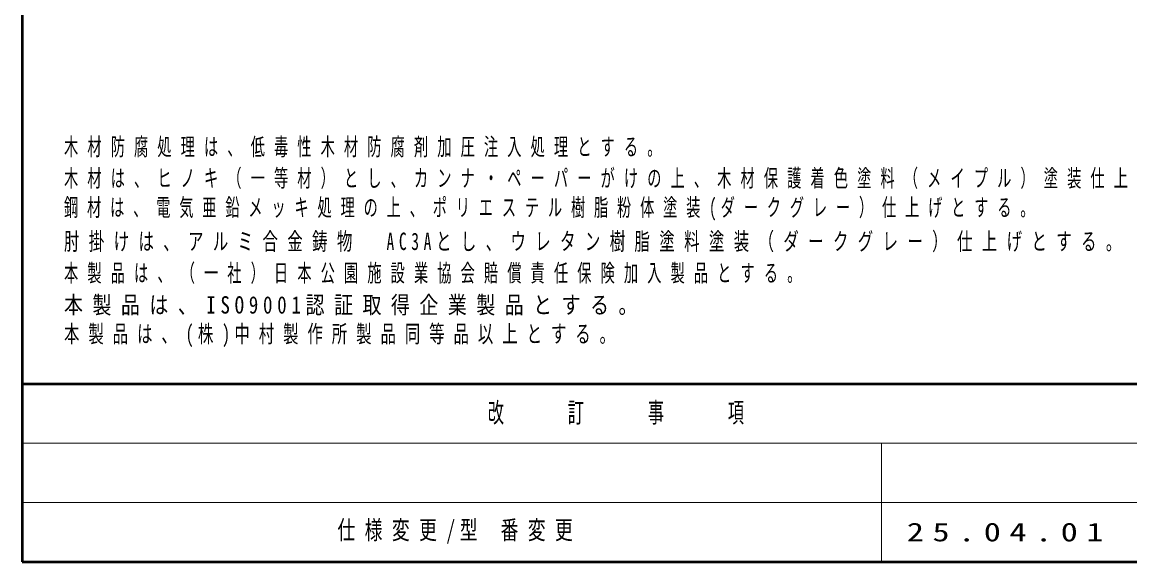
# Model space of a CAD drawing. Units: millimetres on the paper, scale 1:20. Extents: x -385 to 0, y 0 to 267.
# Drawn here: x -385 to -254.2, y 0 to 63.7 of the extents above; entities that cross this region are included whole.
import ezdxf

# ---------------------------------------------------------------- set-up
doc = ezdxf.new("R2010")
doc.units = ezdxf.units.MM
doc.layers.add('CLASS1', color=7, linetype='Continuous')
doc.layers.add('LY_4', color=7, linetype='Continuous')
doc.layers.add('LY_3', color=7, linetype='Continuous', lineweight=13)
doc.styles.add('ＭＳ ゴシック', font='')
doc.styles.get('ＭＳ ゴシック').set_extended_font_data('MS Gothic')

msp = doc.modelspace()

# ---------------------------------------------------------------- linework, layer by layer
at = {"layer": 'LY_3', "lineweight": 50}
for p, q in [((-385, 267), (-385, 0)), ((-385, 21), (0, 21)), ((-385, 0), (0, 0))]:
    msp.add_line(p, q, dxfattribs=at)
at = {"layer": 'LY_3'}
for p, q in [((-385, 14), (-243.5, 14)), ((-283.5, 14), (-283.5, 0)), ((-385, 7), (-243.5, 7))]:
    msp.add_line(p, q, dxfattribs=at)

# ---------------------------------------------------------------- texts
at = {"layer": 'CLASS1', "char_height": 2.053, "attachment_point": 7, "style": 'ＭＳ ゴシック'}
for s, insert in [('\\T1.64;\\W0.6;木材防腐処理は、低毒性木材防腐剤加圧注入処理とする。', (-380.055, 47.749)), ('\\T1.64;\\W0.6;木材は、ヒノキ（一等材）とし、カンナ・ペーパーがけの上、木材保護着色塗料（メイプル）塗装仕上げとする。', (-380.055, 44.016)), ('\\T1.62;\\W0.6;鋼材は、電気亜鉛メッキ処理の上、ポリエステル樹脂粉体塗装(ダークグレー）仕上げとする。', (-380.055, 40.282)), ('\\T1.61;\\W0.65;肘掛けは、アルミ合金鋳物\u3000AC3Aとし、ウレタン樹脂塗料塗装（ダークグレー）仕上げとする。', (-380.055, 36.549)), ('\\T1.64;\\W0.6;本製品は、（一社）日本公園施設業協会賠償責任保険加入製品とする。', (-380.055, 32.816)), ('\\T1.5;\\W0.8;本製品は、ISO9001認証取得企業製品とする。', (-380.055, 29.082)), ('\\T1.58;\\W0.65;本製品は、(株)中村製作所製品同等品以上とする。', (-380.055, 25.349))]:
    msp.add_mtext(s, dxfattribs=dict(at, insert=insert))
at = {"layer": 'LY_3', "color": 4, "insert": (-314.25, 17.5), "char_height": 2.346, "attachment_point": 5, "style": 'ＭＳ ゴシック'}
msp.add_mtext('\\T1.64;\\W0.6;改\u3000\u3000訂\u3000\u3000事\u3000\u3000項', dxfattribs=at)
at = {"layer": 'LY_4', "char_height": 2.199, "attachment_point": 4, "style": 'ＭＳ ゴシック'}
for s, insert in [('\\T1.53;\\W0.7;仕様変更/型\\~番変更', (-347.75, 3.5)), ('\\T1.5;\\W1.35;25.04.01', (-280.5, 3.5))]:
    msp.add_mtext(s, dxfattribs=dict(at, insert=insert))

doc.saveas('drawing.dxf')
